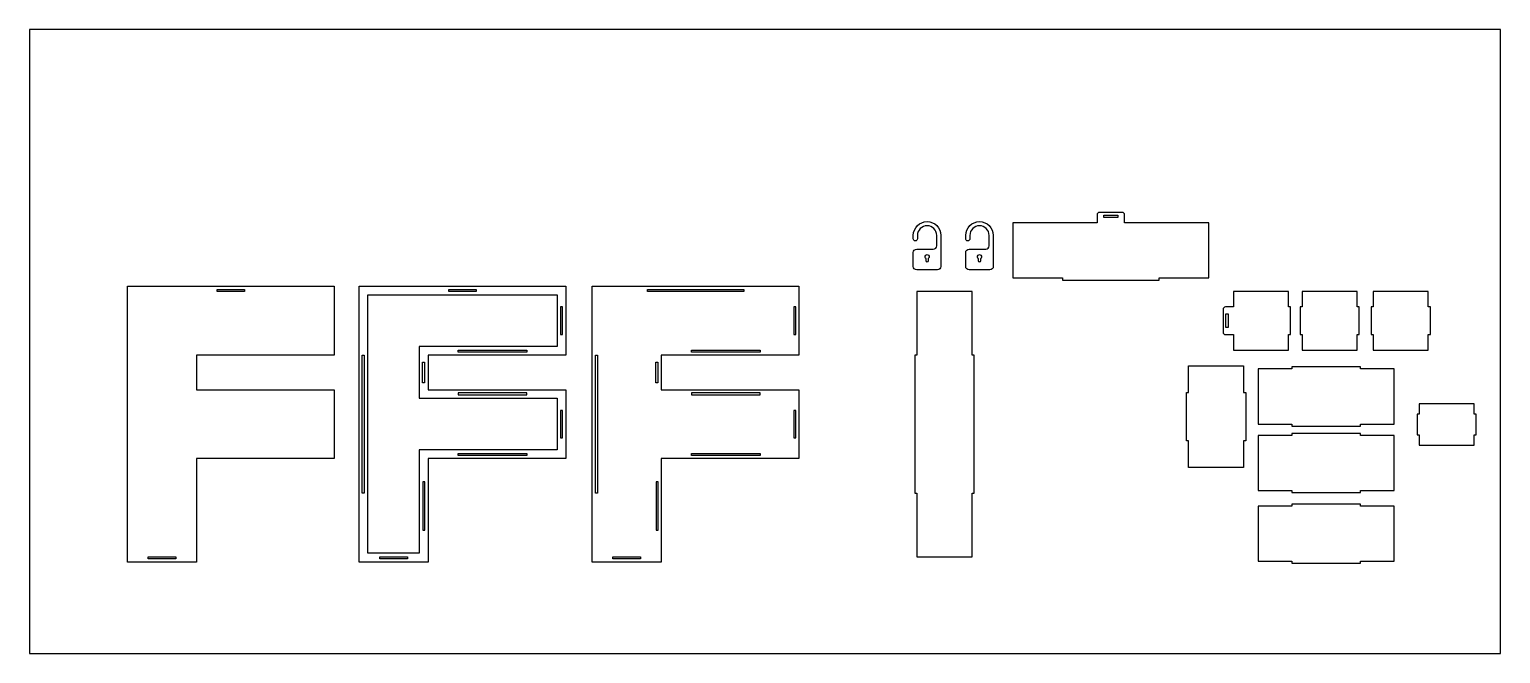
# Model space of a CAD drawing. Header units: millimetres. Extents: x 3674 to 5810, y 1550 to 2456.
import ezdxf

# ---------------------------------------------------------------- set-up
doc = ezdxf.new("R2010")
doc.units = ezdxf.units.MM

msp = doc.modelspace()

# ---------------------------------------------------------------- linework, layer by layer
for points in [[(3674.1, 1550.3), (5810.3, 1550.3), (5810.3, 2455.7), (3674.1, 2455.7)], [(5234.4, 2186.2), (5254.4, 2186.2), (5254.4, 2182.7), (5234.4, 2182.7)], [(3816.6, 1683.1), (3816.6, 2083.1), (4116.6, 2083.1), (4116.6, 1983.1), (3916.6, 1983.1), (3916.6, 1933.1), (4116.6, 1933.1), (4116.6, 1833.1), (3916.6, 1833.1), (3916.6, 1683.1)], [(3946.6, 2078.6), (3986.6, 2078.6), (3986.6, 2075.6), (3946.6, 2075.6)], [(4152.9, 1683.1), (4152.9, 2083.1), (4452.9, 2083.1), (4452.9, 1983.1), (4252.9, 1983.1), (4252.9, 1933.1), (4452.9, 1933.1), (4452.9, 1833.1), (4252.9, 1833.1), (4252.9, 1683.1)], [(4282.9, 2078.6), (4322.9, 2078.6), (4322.9, 2075.6), (4282.9, 2075.6)], [(4491.5, 1683.1), (4491.5, 2083.1), (4791.5, 2083.1), (4791.5, 1983.1), (4591.5, 1983.1), (4591.5, 1933.1), (4791.5, 1933.1), (4791.5, 1833.1), (4591.5, 1833.1), (4591.5, 1683.1)], [(4571.5, 2078.6), (4711.5, 2078.6), (4711.5, 2075.6), (4571.5, 2075.6)], [(4962.9, 1783.1), (4962.9, 1690.6), (5042.9, 1690.6), (5042.9, 1783.1), (5045.9, 1783.1), (5045.9, 1983.1), (5042.9, 1983.1), (5042.9, 2075.6), (4962.9, 2075.6), (4962.9, 1983.1), (4959.9, 1983.1), (4959.9, 1783.1)], [(5522.2, 2013.1), (5522.2, 1990.6), (5602.2, 1990.6), (5602.2, 2013.1), (5605.2, 2013.1), (5605.2, 2053.1), (5602.2, 2053.1), (5602.2, 2075.6), (5522.2, 2075.6), (5522.2, 2053.1), (5519.2, 2053.1), (5519.2, 2013.1)], [(5625.4, 2013.1), (5625.4, 1990.6), (5705.4, 1990.6), (5705.4, 2013.1), (5708.4, 2013.1), (5708.4, 2053.1), (5705.4, 2053.1), (5705.4, 2075.6), (5625.4, 2075.6), (5625.4, 2053.1), (5622.4, 2053.1), (5622.4, 2013.1)], [(4165.4, 1695.7), (4165.4, 2070.6), (4440.3, 2070.6), (4440.3, 1995.7), (4240.3, 1995.7), (4240.3, 1920.6), (4440.3, 1920.6), (4440.3, 1845.7), (4240.3, 1845.7), (4240.3, 1695.7)], [(4448.4, 2053.1), (4445.4, 2053.1), (4445.4, 2013.1), (4448.4, 2013.1)], [(4787, 2053.1), (4784, 2053.1), (4784, 2013.1), (4787, 2013.1)], [(5411.3, 2023.1), (5411.3, 2043.1), (5414.8, 2043.1), (5414.8, 2023.1)], [(4296.6, 1990.6), (4396.6, 1990.6), (4396.6, 1987.6), (4296.6, 1987.6)], [(4635.3, 1990.6), (4735.3, 1990.6), (4735.3, 1987.6), (4635.3, 1987.6)], [(4157.4, 1983.1), (4160.4, 1983.1), (4160.4, 1783.1), (4157.4, 1783.1)], [(4244.9, 1973.1), (4247.9, 1973.1), (4247.9, 1943.1), (4244.9, 1943.1)], [(4496, 1983.1), (4499, 1983.1), (4499, 1783.1), (4496, 1783.1)], [(4583.5, 1973.1), (4586.5, 1973.1), (4586.5, 1943.1), (4583.5, 1943.1)], [(5357.2, 1928.9), (5357.2, 1967.6), (5437.2, 1967.6), (5437.2, 1928.9), (5440.2, 1928.9), (5440.2, 1858.9), (5437.2, 1858.9), (5437.2, 1820.1), (5357.2, 1820.1), (5357.2, 1858.9), (5354.2, 1858.9), (5354.2, 1928.9)], [(5507.1, 1883.2), (5507.1, 1880.2), (5607.1, 1880.2), (5607.1, 1883.2), (5655.9, 1883.2), (5655.9, 1963.2), (5607.1, 1963.2), (5607.1, 1966.2), (5507.1, 1966.2), (5507.1, 1963.2), (5458.4, 1963.2), (5458.4, 1883.2)], [(4296.6, 1925.6), (4396.6, 1925.6), (4396.6, 1928.6), (4296.6, 1928.6)], [(4635.3, 1925.6), (4735.3, 1925.6), (4735.3, 1928.6), (4635.3, 1928.6)], [(4448.4, 1903.1), (4445.4, 1903.1), (4445.4, 1863.1), (4448.4, 1863.1)], [(4787, 1903.1), (4784, 1903.1), (4784, 1863.1), (4787, 1863.1)], [(5692, 1897.4), (5689, 1897.4), (5689, 1867.4), (5692, 1867.4), (5692, 1852.4), (5772, 1852.4), (5772, 1867.4), (5775, 1867.4), (5775, 1897.4), (5772, 1897.4), (5772, 1912.4), (5692, 1912.4)], [(5507.1, 1786.7), (5507.1, 1783.7), (5607.1, 1783.7), (5607.1, 1786.7), (5655.9, 1786.7), (5655.9, 1866.7), (5607.1, 1866.7), (5607.1, 1869.7), (5507.1, 1869.7), (5507.1, 1866.7), (5458.4, 1866.7), (5458.4, 1786.7)], [(4296.6, 1840.6), (4396.6, 1840.6), (4396.6, 1837.6), (4296.6, 1837.6)], [(4635.3, 1840.6), (4735.3, 1840.6), (4735.3, 1837.6), (4635.3, 1837.6)], [(4245.4, 1729.4), (4248.4, 1729.4), (4248.4, 1799.4), (4245.4, 1799.4)], [(4584, 1729.4), (4587, 1729.4), (4587, 1799.4), (4584, 1799.4)], [(5507.1, 1684.2), (5507.1, 1681.2), (5607.1, 1681.2), (5607.1, 1684.2), (5655.9, 1684.2), (5655.9, 1764.2), (5607.1, 1764.2), (5607.1, 1767.2), (5507.1, 1767.2), (5507.1, 1764.2), (5458.4, 1764.2), (5458.4, 1684.2)], [(3846.6, 1690.7), (3886.6, 1690.7), (3886.6, 1687.7), (3846.6, 1687.7)], [(4182.9, 1690.7), (4222.9, 1690.7), (4222.9, 1687.7), (4182.9, 1687.7)], [(4521.5, 1690.7), (4561.5, 1690.7), (4561.5, 1687.7), (4521.5, 1687.7)]]:
    msp.add_lwpolyline(points, close=True)
for points in [[(5174.4, 2092.2), (5314.4, 2092.2), (5314.4, 2095.2), (5386.9, 2095.2), (5386.9, 2175.2), (5264.4, 2175.2), (5264.4, 2186.7, 0.414214), (5260.9, 2190.2), (5227.9, 2190.2, 0.414214), (5224.4, 2186.7), (5224.4, 2175.2), (5101.9, 2175.2), (5101.9, 2095.2), (5174.4, 2095.2)], [(4957.6, 2151.9), (4957.6, 2156.9, -1), (4997.6, 2156.9), (4997.6, 2136.9), (4997.6, 2111.9, -0.414214), (4992.6, 2106.9), (4962.6, 2106.9, -0.414214), (4957.6, 2111.9), (4957.6, 2131.9, -0.414214), (4962.6, 2136.9), (4986.6, 2136.9, 0.414214), (4991.6, 2141.9), (4991.6, 2156.9, 1), (4963.6, 2156.9), (4963.6, 2151.9, -1)], [(5033.7, 2151.9), (5033.7, 2156.9, -1), (5073.7, 2156.9), (5073.7, 2136.9), (5073.7, 2111.9, -0.414214), (5068.7, 2106.9), (5038.7, 2106.9, -0.414214), (5033.7, 2111.9), (5033.7, 2131.9, -0.414214), (5038.7, 2136.9), (5062.7, 2136.9, 0.414214), (5067.7, 2141.9), (5067.7, 2156.9, 1), (5039.7, 2156.9), (5039.7, 2151.9, -1)], [(4979.1, 2123.4), (4979.1, 2119.8, -1), (4976.1, 2119.8), (4976.1, 2123.4, -3.732051)], [(5055.2, 2123.4), (5055.2, 2119.8, -1), (5052.2, 2119.8), (5052.2, 2123.4, -3.732051)], [(5505.3, 2053.1), (5502.3, 2053.1), (5502.3, 2075.6), (5422.3, 2075.6), (5422.3, 2053.1), (5410.8, 2053.1, 0.414214), (5407.3, 2049.6), (5407.3, 2016.6, 0.414214), (5410.8, 2013.1), (5422.3, 2013.1), (5422.3, 1990.6), (5502.3, 1990.6), (5502.3, 2013.1), (5505.3, 2013.1)]]:
    msp.add_lwpolyline(points, format="xyb", close=True)

doc.saveas('drawing.dxf')
